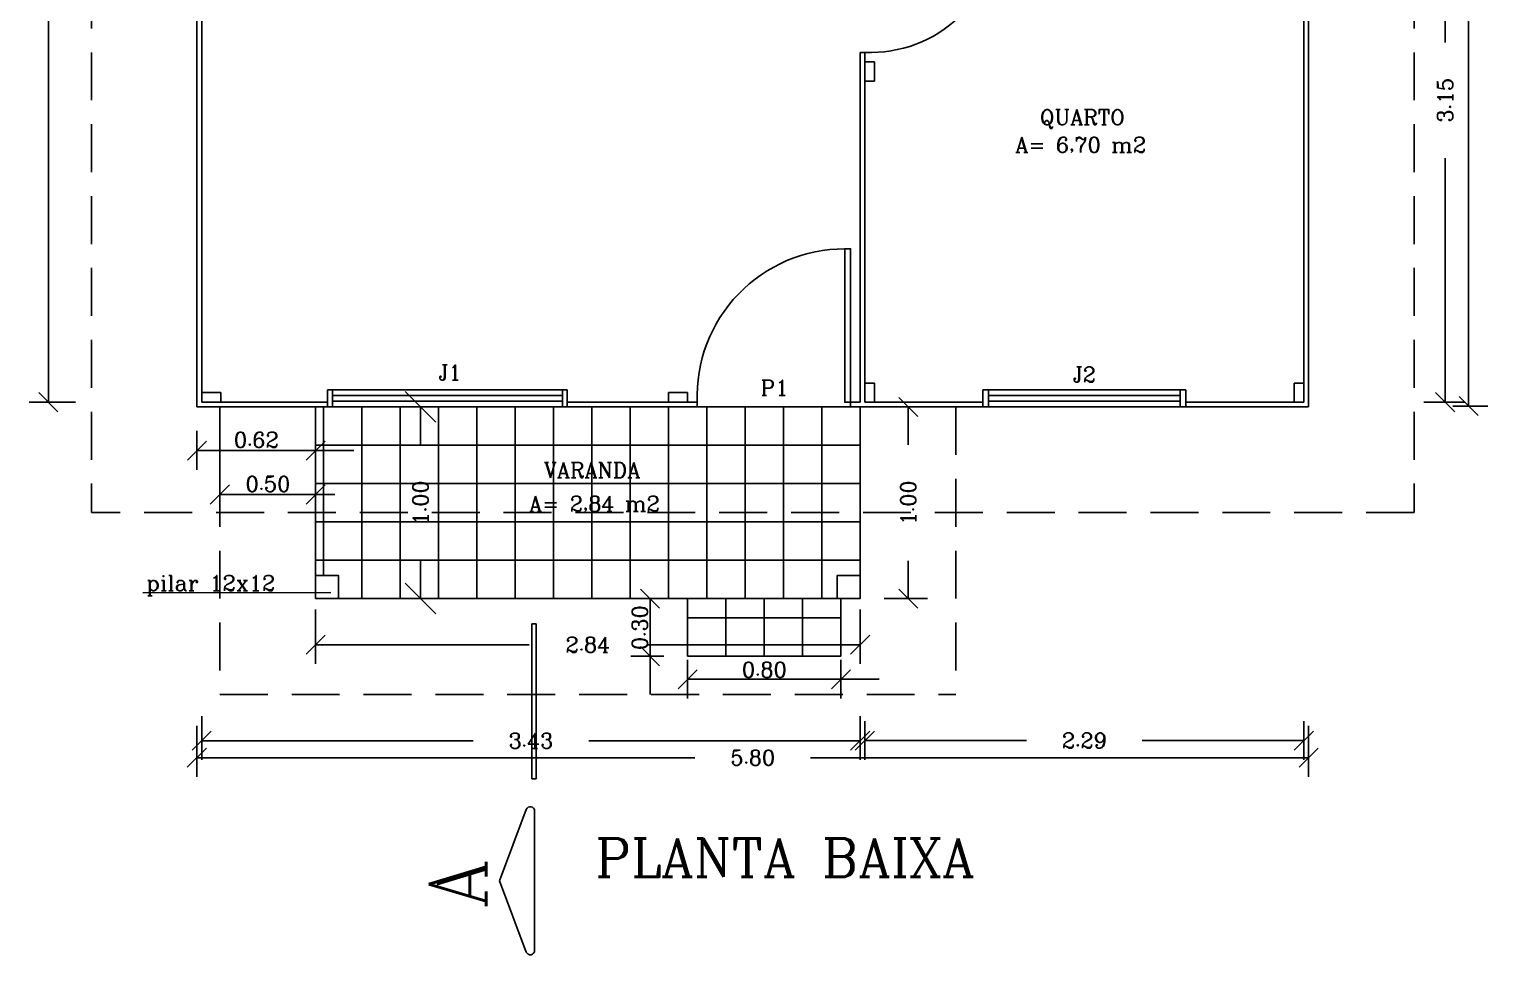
# Model space of a CAD drawing. Extents: x -83.9 to 10.5, y -11.8 to 33.6.
# Drawn here: x -35.83 to -28.22, y 10.65 to 15.48 of the extents above; entities that cross this region are included whole.
import ezdxf
from ezdxf.enums import TextEntityAlignment as Align

# ---------------------------------------------------------------- set-up
doc = ezdxf.new("R2010")
doc.units = 0
doc.linetypes.add('DASHED2', pattern=[0.375, 0.25, -0.125])
doc.layers.get('0').update_dxf_attribs({"linetype": 'CONTINUOUS'})
doc.layers.get('DEFPOINTS').update_dxf_attribs({"linetype": 'CONTINUOUS'})
for name, color, linetype in [('COTAS', 244, 'CONTINUOUS'), ('MADEIRAME', 244, 'CONTINUOUS'), ('PAREDALV', 7, 'CONTINUOUS'), ('PAREDE', 250, 'CONTINUOUS'), ('PISO', 30, 'CONTINUOUS'), ('PORTA', 1, 'CONTINUOUS'), ('PORTAS', 1, 'CONTINUOUS'), ('SETA', 3, 'CONTINUOUS'), ('TELHADO', 1, 'CONTINUOUS'), ('TEXTO', 244, 'CONTINUOUS')]:
    doc.layers.add(name, color=color, linetype=linetype)
doc.styles.add('ROMANC', font='romanc.shx', dxfattribs={"height": 0.08})
doc.dimstyles.new('ROMANC', dxfattribs={"dimscale": 2, "dimtxt": 1, "dimasz": 0.05, "dimexe": 0.05, "dimexo": 0.0625, "dimgap": 0.09, "dimtad": 0, "dimzin": 0, "dimtxsty": 'ROMANC', "dimblk1": 'OBLIQUE', "dimblk2": 'OBLIQUE', "dimsah": 1, "dimcen": 0.09, "dimse1": 1, "dimse2": 1, "dimsd1": 1, "dimsd2": 1, "dimclrd": 244, "dimclre": 244, "dimclrt": 244, "dimazin": 3, "dimtfac": 1, "dimtdec": 4, "dimtofl": 0, "dimtmove": 0, "dimatfit": 3, "dimtolj": 1, "dimtzin": 0})
doc.dimstyles.get("Standard").update_dxf_attribs({"dimscale": 2, "dimtxt": 0.18, "dimasz": 0.08, "dimexe": 0.16, "dimexo": 0.0625, "dimgap": 0.09, "dimtad": 0, "dimtih": 1, "dimtoh": 1, "dimzin": 0, "dimtxsty": 'ROMANC', "dimblk1": 'OBLIQUE', "dimblk2": 'OBLIQUE', "dimsah": 1, "dimcen": 0.09, "dimazin": 3, "dimtfac": 1, "dimtdec": 4, "dimtofl": 0, "dimtmove": 0, "dimatfit": 3, "dimtolj": 1, "dimtzin": 0})

# ---------------------------------------------------------------- blocks, each defined once
blk = doc.blocks.new('_OBLIQUE')
at = {"color": 0, "linetype": 'BYBLOCK'}
blk.add_line((-0.5, -0.5), (0.5, 0.5), dxfattribs=at)
blk = doc.blocks.new('*D27')
at = {"color": 0, "linetype": 'BYBLOCK'}
for p, q in [((-28.3295, -1.7652), (-28.5245, -1.7652)), ((-28.2045, -1.7652), (-28.2045, -1.9633)), ((-28.2045, -2.7652), (-28.2045, -2.5672)), ((-28.3295, -2.7652), (-28.5245, -2.7652))]:
    blk.add_line(p, q, dxfattribs=at)
at = {"layer": 'DEFPOINTS', "color": 0, "linetype": 'BYBLOCK'}
for p in [(-28.2045, -1.7652), (-28.2045, -2.7652), (-28.2045, -2.7652)]:
    blk.add_point(p, dxfattribs=at)
at = {"color": 0, "linetype": 'BYBLOCK', "xscale": 0.16, "yscale": 0.16, "zscale": 0.16}
for p, rotation in [((-28.2045, -1.7652), 90), ((-28.2045, -2.7652), 270)]:
    blk.add_blockref('_OBLIQUE', p, dxfattribs=dict(at, rotation=rotation))
at = {"color": 0, "linetype": 'BYBLOCK', "insert": (-28.2045, -2.2652), "char_height": 0.08, "attachment_point": 5, "rotation": 90, "style": 'ROMANC'}
blk.add_mtext('\\A1;1.00', dxfattribs=at)
blk = doc.blocks.new('*D28')
at = {"color": 244, "linetype": 'BYBLOCK'}
for p, q in [((-31.9956, 16.4271), (-31.9956, 16.1435)), ((-29.1549, 16.4271), (-29.1549, 16.1435)), ((-31.9956, 16.2435), (-30.8809, 16.2435)), ((-29.1549, 16.2435), (-30.2695, 16.2435))]:
    blk.add_line(p, q, dxfattribs=at)
at = {"layer": 'DEFPOINTS', "color": 0, "linetype": 'BYBLOCK'}
for p in [(-31.9956, 16.5521), (-29.1549, 16.5521), (-29.1549, 16.2435)]:
    blk.add_point(p, dxfattribs=at)
at = {"color": 244, "linetype": 'BYBLOCK', "xscale": 0.1, "yscale": 0.1, "zscale": 0.1, "rotation": 180}
blk.add_blockref('_OBLIQUE', (-31.9956, 16.2435), dxfattribs=at)
at = {"color": 244, "linetype": 'BYBLOCK', "xscale": 0.1, "yscale": 0.1, "zscale": 0.1}
blk.add_blockref('_OBLIQUE', (-29.1549, 16.2435), dxfattribs=at)
at = {"color": 244, "linetype": 'BYBLOCK', "insert": (-30.5752, 16.2435), "char_height": 0.08, "attachment_point": 5, "style": 'ROMANC'}
blk.add_mtext('\\A1;2.84', dxfattribs=at)
blk = doc.blocks.new('*D32')
at = {"color": 244, "linetype": 'BYBLOCK'}
for p, q in [((-29.0299, 17.5521), (-28.8035, 17.5521)), ((-28.9035, 17.5521), (-28.9035, 17.354)), ((-28.9035, 16.5521), (-28.9035, 16.7502)), ((-29.0299, 16.5521), (-28.8035, 16.5521))]:
    blk.add_line(p, q, dxfattribs=at)
at = {"layer": 'DEFPOINTS', "color": 0, "linetype": 'BYBLOCK'}
for p in [(-29.1549, 17.5521), (-29.1549, 16.5521), (-28.9035, 16.5521)]:
    blk.add_point(p, dxfattribs=at)
at = {"color": 244, "linetype": 'BYBLOCK', "xscale": 0.1, "yscale": 0.1, "zscale": 0.1}
for p, rotation in [((-28.9035, 17.5521), 90), ((-28.9035, 16.5521), 270)]:
    blk.add_blockref('_OBLIQUE', p, dxfattribs=dict(at, rotation=rotation))
at = {"color": 244, "linetype": 'BYBLOCK', "insert": (-28.9035, 17.0521), "char_height": 0.08, "attachment_point": 5, "rotation": 90, "style": 'ROMANC'}
blk.add_mtext('\\A1;1.00', dxfattribs=at)
blk = doc.blocks.new('*D47')
at = {"color": 244, "linetype": 'BYBLOCK'}
for p, q in [((-26.7149, 20.7271), (-26.5038, 20.7271)), ((-26.6038, 20.7271), (-26.6038, 19.454)), ((-26.6038, 17.5771), (-26.6038, 18.8502)), ((-26.7149, 17.5771), (-26.5038, 17.5771))]:
    blk.add_line(p, q, dxfattribs=at)
at = {"layer": 'DEFPOINTS', "color": 0, "linetype": 'BYBLOCK'}
for p in [(-26.8399, 20.7271), (-26.8399, 17.5771), (-26.6038, 17.5771)]:
    blk.add_point(p, dxfattribs=at)
at = {"color": 244, "linetype": 'BYBLOCK', "xscale": 0.1, "yscale": 0.1, "zscale": 0.1}
for p, rotation in [((-26.6038, 20.7271), 90), ((-26.6038, 17.5771), 270)]:
    blk.add_blockref('_OBLIQUE', p, dxfattribs=dict(at, rotation=rotation))
at = {"color": 244, "linetype": 'BYBLOCK', "insert": (-26.6038, 19.1521), "char_height": 0.08, "attachment_point": 5, "rotation": 90, "style": 'ROMANC'}
blk.add_mtext('\\A1;3.15', dxfattribs=at)
blk = doc.blocks.new('*D48')
at = {"color": 244, "linetype": 'BYBLOCK'}
for p, q in [((-26.6899, 24.8521), (-26.5078, 24.8521)), ((-26.6078, 24.8521), (-26.6078, 21.504)), ((-26.6078, 17.5521), (-26.6078, 20.9002)), ((-26.6899, 17.5521), (-26.5078, 17.5521))]:
    blk.add_line(p, q, dxfattribs=at)
at = {"layer": 'DEFPOINTS', "color": 0, "linetype": 'BYBLOCK'}
for p in [(-26.8149, 24.8521), (-26.6078, 24.8521), (-26.8149, 17.5521)]:
    blk.add_point(p, dxfattribs=at)
at = {"color": 244, "linetype": 'BYBLOCK', "xscale": 0.1, "yscale": 0.1, "zscale": 0.1}
for p, rotation in [((-26.6078, 24.8521), 90), ((-26.6078, 17.5521), 270)]:
    blk.add_blockref('_OBLIQUE', p, dxfattribs=dict(at, rotation=rotation))
at = {"color": 244, "linetype": 'BYBLOCK', "insert": (-26.6078, 21.2021), "char_height": 0.08, "attachment_point": 5, "rotation": 90, "style": 'ROMANC'}
blk.add_mtext('\\A1;7.30', dxfattribs=at)
blk = doc.blocks.new('*D49')
at = {"color": 244, "linetype": 'BYBLOCK'}
for p, q in [((-29.1299, 17.4521), (-29.1299, 17.2503)), ((-26.8399, 17.4521), (-26.8399, 17.2503)), ((-29.1299, 17.3503), (-28.2868, 17.3503)), ((-26.8399, 17.3503), (-27.6829, 17.3503))]:
    blk.add_line(p, q, dxfattribs=at)
at = {"layer": 'DEFPOINTS', "color": 0, "linetype": 'BYBLOCK'}
for p in [(-29.1299, 17.5771), (-26.8399, 17.5771), (-29.1299, 17.3503)]:
    blk.add_point(p, dxfattribs=at)
at = {"color": 244, "linetype": 'BYBLOCK', "xscale": 0.1, "yscale": 0.1, "zscale": 0.1, "rotation": 180}
blk.add_blockref('_OBLIQUE', (-29.1299, 17.3503), dxfattribs=at)
at = {"color": 244, "linetype": 'BYBLOCK', "xscale": 0.1, "yscale": 0.1, "zscale": 0.1}
blk.add_blockref('_OBLIQUE', (-26.8399, 17.3503), dxfattribs=at)
at = {"color": 244, "linetype": 'BYBLOCK', "insert": (-27.9849, 17.3503), "char_height": 0.08, "attachment_point": 5, "style": 'ROMANC'}
blk.add_mtext('\\A1;2.29', dxfattribs=at)
blk = doc.blocks.new('*D50')
at = {"color": 244, "linetype": 'BYBLOCK'}
for p, q in [((-32.5899, 17.4521), (-32.5899, 17.2241)), ((-29.1549, 17.4521), (-29.1549, 17.2241)), ((-32.5899, 17.3241), (-31.1743, 17.3241)), ((-29.1549, 17.3241), (-30.5704, 17.3241))]:
    blk.add_line(p, q, dxfattribs=at)
at = {"layer": 'DEFPOINTS', "color": 0, "linetype": 'BYBLOCK'}
for p in [(-32.5899, 17.5771), (-29.1549, 17.5771), (-32.5899, 17.3241)]:
    blk.add_point(p, dxfattribs=at)
at = {"color": 244, "linetype": 'BYBLOCK', "xscale": 0.1, "yscale": 0.1, "zscale": 0.1, "rotation": 180}
blk.add_blockref('_OBLIQUE', (-32.5899, 17.3241), dxfattribs=at)
at = {"color": 244, "linetype": 'BYBLOCK', "xscale": 0.1, "yscale": 0.1, "zscale": 0.1}
blk.add_blockref('_OBLIQUE', (-29.1549, 17.3241), dxfattribs=at)
at = {"color": 244, "linetype": 'BYBLOCK', "insert": (-30.8724, 17.3241), "char_height": 0.08, "attachment_point": 5, "style": 'ROMANC'}
blk.add_mtext('\\A1;3.43', dxfattribs=at)
blk = doc.blocks.new('*D51')
at = {"color": 244, "linetype": 'BYBLOCK'}
for p, q in [((-32.6149, 17.4271), (-32.6149, 17.1611)), ((-26.8149, 17.4271), (-26.8149, 17.1611)), ((-32.6149, 17.2611), (-30.0168, 17.2611)), ((-26.8149, 17.2611), (-29.4129, 17.2611))]:
    blk.add_line(p, q, dxfattribs=at)
at = {"layer": 'DEFPOINTS', "color": 0, "linetype": 'BYBLOCK'}
for p in [(-32.6149, 17.5521), (-26.8149, 17.5521), (-26.8149, 17.2611)]:
    blk.add_point(p, dxfattribs=at)
at = {"color": 244, "linetype": 'BYBLOCK', "xscale": 0.1, "yscale": 0.1, "zscale": 0.1, "rotation": 180}
blk.add_blockref('_OBLIQUE', (-32.6149, 17.2611), dxfattribs=at)
at = {"color": 244, "linetype": 'BYBLOCK', "xscale": 0.1, "yscale": 0.1, "zscale": 0.1}
blk.add_blockref('_OBLIQUE', (-26.8149, 17.2611), dxfattribs=at)
at = {"color": 244, "linetype": 'BYBLOCK', "insert": (-29.7149, 17.2611), "char_height": 0.08, "attachment_point": 5, "style": 'ROMANC'}
blk.add_mtext('\\A1;5.80', dxfattribs=at)
blk = doc.blocks.new('*D52')
at = {"color": 244, "linetype": 'BYBLOCK'}
for p, q in [((-32.7149, 23.3921), (-32.957, 23.3921)), ((-32.857, 23.3921), (-32.857, 20.777)), ((-32.857, 17.5771), (-32.857, 20.1922)), ((-32.7149, 17.5771), (-32.957, 17.5771))]:
    blk.add_line(p, q, dxfattribs=at)
at = {"layer": 'DEFPOINTS', "color": 0, "linetype": 'BYBLOCK'}
for p in [(-32.857, 23.3921), (-32.5899, 23.3921), (-32.5899, 17.5771)]:
    blk.add_point(p, dxfattribs=at)
at = {"color": 244, "linetype": 'BYBLOCK', "xscale": 0.1, "yscale": 0.1, "zscale": 0.1}
for p, rotation in [((-32.857, 23.3921), 90), ((-32.857, 17.5771), 270)]:
    blk.add_blockref('_OBLIQUE', p, dxfattribs=dict(at, rotation=rotation))
at = {"color": 244, "linetype": 'BYBLOCK', "insert": (-32.857, 20.4846), "char_height": 0.08, "attachment_point": 5, "rotation": 90, "style": 'ROMANC'}
blk.add_mtext('\\A1;5.81', dxfattribs=at)

msp = doc.modelspace()

# ---------------------------------------------------------------- linework, layer by layer
at = {"color": 244, "linetype": 'BYBLOCK'}
for p, q in [((-34.9584, 13.3857), (-34.9584, 13.1827)), ((-34.8391, 13.3857), (-34.8391, 12.9542)), ((-34.3391, 13.3857), (-34.3391, 12.9542)), ((-34.3391, 13.3857), (-34.3391, 13.1827)), ((-34.9584, 13.2827), (-34.9584, 13.2827)), ((-34.3391, 13.2827), (-34.1391, 13.2827)), ((-34.8391, 13.0542), (-34.3391, 13.0542)), ((-34.3391, 13.0542), (-34.2391, 13.0542)), ((-32.5234, 12.5107), (-32.6944, 12.5107)), ((-32.5944, 12.5107), (-32.5944, 12.5107)), ((-32.5234, 12.2107), (-32.6944, 12.2107)), ((-32.5944, 12.2107), (-32.5944, 12.0107)), ((-32.3984, 12.1915), (-32.3984, 11.99)), ((-31.5984, 12.1915), (-31.5984, 11.99)), ((-32.3984, 12.09), (-32.3984, 12.09)), ((-31.5984, 12.09), (-31.3984, 12.09))]:
    msp.add_line(p, q, dxfattribs=at)
at = {"layer": 'DEFPOINTS', "color": 250, "linetype": 'BYBLOCK'}
for p in [(-34.9584, 13.5107), (-34.8391, 13.5107)]:
    msp.add_point(p, dxfattribs=at)
at = {"layer": 'DEFPOINTS', "color": 0, "linetype": 'BYBLOCK'}
for p in [(-34.3391, 13.5107), (-34.3391, 13.5107), (-34.3391, 13.2827), (-34.3391, 13.0542), (-32.3984, 12.5107), (-32.3984, 12.3165), (-31.5984, 12.3165), (-32.5944, 12.2107), (-32.3984, 12.2107), (-31.5984, 12.09)]:
    msp.add_point(p, dxfattribs=at)
at = {"layer": 'MADEIRAME', "color": 30, "linetype": 'DASHED2'}
msp.add_line((-35.5084, 21.3607), (-35.5084, 12.9607), dxfattribs=at)
at = {"layer": 'PAREDALV', "color": 30, "linetype": 'DASHED2'}
msp.add_line((-28.6084, 21.3607), (-28.6084, 12.9607), dxfattribs=at)
at = {"layer": 'PAREDALV', "color": 250}
for p, q in [((-29.1584, 17.3607), (-29.1584, 13.5107)), ((-29.1834, 16.6857), (-29.1834, 13.5357))]:
    msp.add_line(p, q, dxfattribs=at)
at = {"layer": 'PAREDE', "color": 250}
for p, q in [((-34.9584, 16.0337), (-34.9584, 13.5107)), ((-34.9334, 16.0337), (-34.9334, 13.5357)), ((-31.4734, 15.3607), (-31.4984, 15.3607)), ((-31.4984, 15.3607), (-31.4984, 13.5357)), ((-31.4734, 15.3607), (-31.4734, 13.5357)), ((-31.4234, 15.3107), (-31.4734, 15.3107)), ((-31.4234, 15.3107), (-31.4234, 15.2107)), ((-31.4234, 15.2107), (-31.4734, 15.2107)), ((-31.4234, 13.6357), (-31.4734, 13.6357)), ((-31.4234, 13.5357), (-31.4234, 13.6357)), ((-29.1834, 13.6357), (-29.2334, 13.6357)), ((-29.2334, 13.6357), (-29.2334, 13.5357)), ((-34.8334, 13.5857), (-34.9334, 13.5857)), ((-34.8334, 13.5857), (-34.8334, 13.5357)), ((-34.2516, 13.6007), (-34.2766, 13.6007)), ((-33.0266, 13.6007), (-33.0516, 13.6007)), ((-32.3984, 13.5857), (-32.4984, 13.5857)), ((-32.4984, 13.5857), (-32.4984, 13.5357)), ((-32.4984, 13.5857), (-32.4984, 13.5357)), ((-32.3984, 13.5857), (-32.3984, 13.5357)), ((-34.2516, 13.5107), (-34.9584, 13.5107)), ((-34.2766, 13.5357), (-34.9334, 13.5357)), ((-32.3484, 13.5107), (-33.0516, 13.5107)), ((-32.3484, 13.5357), (-33.0266, 13.5357)), ((-32.3484, 13.5357), (-32.3484, 13.5107)), ((-31.4984, 13.5357), (-31.5484, 13.5357)), ((-31.5484, 13.5357), (-31.5484, 13.5107)), ((-30.8284, 13.5107), (-31.5484, 13.5107)), ((-30.8584, 13.5357), (-31.4734, 13.5357)), ((-29.1584, 13.5107), (-29.8284, 13.5107)), ((-29.1834, 13.5357), (-29.7984, 13.5357)), ((-29.1834, 13.5357), (-29.2334, 13.5357))]:
    msp.add_line(p, q, dxfattribs=at)
at = {"layer": 'PAREDE', "color": 244}
for p, q in [((-29.8284, 13.6007), (-30.8284, 13.6007)), ((-29.8284, 13.5107), (-30.8284, 13.5107))]:
    msp.add_line(p, q, dxfattribs=at)
at = {"layer": 'PAREDE', "color": 5}
for p, q in [((-29.8284, 13.5707), (-30.8284, 13.5707)), ((-29.8284, 13.5407), (-30.8284, 13.5407))]:
    msp.add_line(p, q, dxfattribs=at)
at = {"layer": 'PAREDE', "color": 30, "linetype": 'DASHED2'}
msp.add_line((-28.6084, 12.9607), (-35.5084, 12.9607), dxfattribs=at)
at = {"layer": 'PAREDE', "color": 244, "linetype": 'CONTINUOUS'}
msp.add_line((-35.2405, 12.5403), (-34.2595, 12.5425), dxfattribs=at)
at = {"layer": 'PAREDE', "color": 244}
for points in [[(-34.3391, 12.5107), (-34.3391, 12.6307), (-34.2191, 12.6307), (-34.2191, 12.5107)], [(-31.6184, 12.5107), (-31.6184, 12.6307), (-31.4984, 12.6307), (-31.4984, 12.5107)]]:
    msp.add_lwpolyline(points, close=True, dxfattribs=at)
at = {"layer": 'PISO', "color": 30}
for p, q in [((-34.3391, 13.5107), (-34.3391, 12.5107)), ((-34.2984, 13.5107), (-34.2984, 12.6307)), ((-34.0984, 13.5107), (-34.0984, 12.5107)), ((-33.8984, 13.5107), (-33.8984, 12.5107)), ((-33.6984, 13.5107), (-33.6984, 12.5107)), ((-33.4984, 13.5107), (-33.4984, 12.5107)), ((-33.2984, 13.5107), (-33.2984, 12.5107)), ((-33.0984, 13.5107), (-33.0984, 12.5107)), ((-32.8984, 13.5107), (-32.8984, 12.5107)), ((-32.6984, 13.5107), (-32.6984, 12.5107)), ((-32.4984, 13.5107), (-32.4984, 12.5107)), ((-32.2984, 13.5107), (-32.2984, 12.5107)), ((-32.0984, 13.5107), (-32.0984, 12.5107)), ((-31.8984, 13.5107), (-31.8984, 12.5107)), ((-31.6984, 13.5107), (-31.6984, 12.5107)), ((-31.4984, 13.5107), (-31.4984, 12.5107)), ((-32.3984, 12.5107), (-32.3984, 12.2107)), ((-32.1984, 12.5107), (-32.1984, 12.2107)), ((-31.9984, 12.5107), (-31.9984, 12.2107)), ((-31.7984, 12.5107), (-31.7984, 12.2107)), ((-31.5984, 12.5107), (-31.5984, 12.2107))]:
    msp.add_line(p, q, dxfattribs=at)
at = {"layer": 'PISO', "color": 244}
for p, q in [((-32.3484, 13.5107), (-31.5484, 13.5107)), ((-34.9584, 13.2827), (-34.3391, 13.2827)), ((-32.5944, 12.5107), (-32.5944, 12.2107)), ((-32.3984, 12.09), (-31.5984, 12.09))]:
    msp.add_line(p, q, dxfattribs=at)
at = {"layer": 'PORTA', "color": 250}
for p, q in [((-34.2766, 13.6007), (-34.2766, 13.5107)), ((-34.2516, 13.6007), (-34.2516, 13.5107)), ((-33.0516, 13.6007), (-33.0516, 13.5107)), ((-33.0266, 13.6007), (-33.0266, 13.5107)), ((-30.8584, 13.5107), (-30.8584, 13.6007)), ((-30.8284, 13.6007), (-30.8584, 13.6007)), ((-30.8284, 13.5107), (-30.8284, 13.6007)), ((-29.8284, 13.5107), (-29.8284, 13.6007)), ((-29.8284, 13.6007), (-29.7984, 13.6007)), ((-29.7984, 13.5107), (-29.7984, 13.6007))]:
    msp.add_line(p, q, dxfattribs=at)
at = {"layer": 'PORTA', "color": 244}
for p, q in [((-34.2516, 13.6007), (-33.0516, 13.6007)), ((-34.2516, 13.5107), (-33.0516, 13.5107))]:
    msp.add_line(p, q, dxfattribs=at)
at = {"layer": 'PORTA', "color": 5}
for p, q in [((-34.2516, 13.5707), (-33.0516, 13.5707)), ((-34.2516, 13.5407), (-33.0516, 13.5407))]:
    msp.add_line(p, q, dxfattribs=at)
at = {"layer": 'PORTAS', "color": 30}
for p, q in [((-34.3391, 13.3107), (-31.4984, 13.3107)), ((-34.3391, 13.1107), (-31.4984, 13.1107)), ((-34.3391, 12.9107), (-31.4984, 12.9107)), ((-34.3391, 12.7107), (-31.4984, 12.7107)), ((-34.3391, 12.5107), (-31.4984, 12.5107)), ((-32.3984, 12.4107), (-31.5984, 12.4107)), ((-32.3984, 12.2107), (-31.5984, 12.2107))]:
    msp.add_line(p, q, dxfattribs=at)
at = {"layer": 'PORTAS', "color": 1}
msp.add_lwpolyline([(-31.5484, 13.5357), (-31.5484, 14.3357), (-31.5784, 14.3357), (-31.5784, 13.5357)], close=True, dxfattribs=at)
at = {"layer": 'PORTAS', "color": 30}
for centre, radius, start, end in [((-31.444, 16.0307), 0.6706, 267.4911, 0), ((-31.5784, 13.5651), 0.7706, 90, 182.18938)]:
    msp.add_arc(centre, radius, start, end, dxfattribs=at)
at = {"layer": 'SETA', "color": 3, "linetype": 'CONTINUOUS'}
for p, q in [((-33.2119, 11.5712), (-33.2119, 12.3793)), ((-33.1894, 12.3793), (-33.2119, 12.3793)), ((-33.1894, 11.5712), (-33.1894, 12.3793)), ((-33.3798, 11.039), (-33.2401, 11.4109)), ((-33.1965, 10.6751), (-33.1965, 11.4029)), ((-33.3798, 11.039), (-33.2401, 10.6672))]:
    msp.add_line(p, q, dxfattribs=at)
at = {"layer": 'SETA', "color": 3}
msp.add_line((-33.1894, 11.5712), (-33.2119, 11.5712), dxfattribs=at)
at = {"layer": 'SETA', "color": 3, "linetype": 'CONTINUOUS'}
for centre, start, end in [((-33.219, 11.4029), 0, 159.39862), ((-33.219, 10.6751), 200.60138, 0)]:
    msp.add_arc(centre, 0.0225, start, end, dxfattribs=at)
at = {"layer": 'TELHADO', "color": 30, "linetype": 'DASHED2'}
for p, q in [((-34.8391, 13.5107), (-34.8391, 12.0107)), ((-30.9984, 13.5107), (-30.9984, 12.0107)), ((-34.8391, 12.0107), (-30.9984, 12.0107))]:
    msp.add_line(p, q, dxfattribs=at)

# ---------------------------------------------------------------- block references
at = {"color": 244, "linetype": 'BYBLOCK', "xscale": 0.1, "yscale": 0.1, "zscale": 0.1}
for p in [(-34.9584, 13.2827), (-34.3391, 13.0542), (-32.3984, 12.09)]:
    msp.add_blockref('_OBLIQUE', p, dxfattribs=at)
for p, rotation in [((-34.3391, 13.2827), 180), ((-34.8391, 13.0542), 180), ((-32.5944, 12.5107), 270), ((-32.5944, 12.2107), 90), ((-31.5984, 12.09), 180)]:
    msp.add_blockref('_OBLIQUE', p, dxfattribs=dict(at, rotation=rotation))

# ---------------------------------------------------------------- texts
at = {"color": 244, "linetype": 'BYBLOCK', "char_height": 0.08, "attachment_point": 5, "style": 'ROMANC'}
for s, insert in [('\\A1;0.62', (-34.6487, 13.3387)), ('\\A1;0.50', (-34.588, 13.1088)), ('\\A1;0.80', (-31.9984, 12.1398))]:
    msp.add_mtext(s, dxfattribs=dict(at, insert=insert))
at = {"color": 244, "linetype": 'BYBLOCK', "insert": (-32.6478, 12.3594), "char_height": 0.08, "attachment_point": 5, "rotation": 90, "style": 'ROMANC'}
msp.add_mtext('\\A1;0.30', dxfattribs=at)
at = {"layer": 'SETA', "color": 3, "linetype": 'CONTINUOUS', "style": 'ROMANC'}
msp.add_text('A', height=0.3, rotation=90, dxfattribs=at).set_placement((-33.4491, 10.8932))
at = {"layer": 'TEXTO', "linetype": 'CONTINUOUS', "style": 'ROMANC'}
for s, height, p in [('QUARTO', 0.08, (-30.3392, 15.0122)), ('A= 6,70 m2', 0.08, (-30.3479, 14.8779)), ('VARANDA', 0.08, (-32.897, 13.1815)), ('A= 2,84 m2', 0.08, (-32.8846, 13.0051)), ('pilar 12x12', 0.08, (-34.8863, 12.5788)), ('PLANTA BAIXA', 0.2, (-31.8906, 11.16))]:
    msp.add_text(s, height=height, dxfattribs=at).set_placement(p, align=Align.MIDDLE)
at = {"layer": 'TEXTO', "style": 'ROMANC'}
for s, p in [('J1', (-33.638, 13.6897)), ('J2', (-30.3284, 13.6793)), ('P1', (-31.9452, 13.6111))]:
    msp.add_text(s, height=0.08, dxfattribs=at).set_placement(p, align=Align.MIDDLE)

# ---------------------------------------------------------------- dimensions: what is measured, and where the dimension line sits
at = {"layer": 'COTAS', "color": 244}
for base, p1, p2, dimstyle, override, picture, middle, set_off in [((-28.3237, 20.8157), (-28.5307, 13.5157), (-28.5307, 20.8157), 'ROMANC', {"dimse1": 0, "dimse2": 0, "dimsd1": 0, "dimsd2": 0}, '*D48', (-28.3237, 17.1657), (-1.7159, -4.0364)), ((-35.733725977, 19.3506631696), (-35.4665652975, 13.5356631696), (-35.4665652975, 19.3506631696), 'ROMANC', {"dimse1": 0, "dimse2": 0, "dimsd1": 0, "dimsd2": 0}, '*D52', (-35.733725977, 16.4431631696), (-2.8767149708, -4.0414241609)), ((-28.4457, 13.5357), (-28.6818, 16.6857), (-28.6818, 13.5357), 'ROMANC', {"dimse1": 0, "dimse2": 0, "dimsd1": 0, "dimsd2": 0}, '*D47', (-28.4457, 15.1107), (-1.842, -4.0414)), ((-33.7916, 12.5107), (-33.7916, 13.5107), (-33.7916, 12.5107), 'STANDARD', {"dimtih": 0, "dimtoh": 0}, '*D27', (-33.7916, 13.0107), (-5.5872, 15.2759))]:
    dim = msp.add_linear_dim(base=base, p1=p1, p2=p2, angle=90, dimstyle=dimstyle, override=override, dxfattribs=at)
    dim.commit()
    dim.dimension.update_dxf_attribs({"geometry": picture, "text_midpoint": middle, "insert": set_off})
for base, p1, p2, picture, middle, set_off in [((-29.1587, 11.6808), (-34.9587, 11.9718), (-29.1587, 11.9718), '*D51', (-32.0587, 11.6808), (-2.3438, -5.5803)), ((-34.9336579763, 11.769550931), (-31.4986579763, 12.0225180731), (-34.9336579763, 12.0225180731), '*D50', (-33.2161579763, 11.769550931), (-2.3438076495, -5.5545692574)), ((-31.4737, 11.77), (-29.1837, 11.9968), (-31.4737, 11.9968), '*D49', (-30.3287, 11.77), (-2.3438, -5.5803))]:
    dim = msp.add_linear_dim(base=base, p1=p1, p2=p2, dimstyle='ROMANC', override={"dimse1": 0, "dimse2": 0, "dimsd1": 0, "dimsd2": 0}, dxfattribs=at)
    dim.commit()
    dim.dimension.update_dxf_attribs({"geometry": picture, "text_midpoint": middle, "insert": set_off})
at = {"layer": 'PISO', "color": 244}
dim = msp.add_linear_dim(base=(-31.2471, 12.5107), p1=(-31.4984, 13.5107), p2=(-31.4984, 12.5107), angle=90, dimstyle='ROMANC', override={"dimse1": 0, "dimse2": 0, "dimsd1": 0, "dimsd2": 0}, dxfattribs=at)
dim.commit()
dim.dimension.update_dxf_attribs({"geometry": '*D32', "text_midpoint": (-31.2471, 13.0107), "insert": (-2.3435, -4.0414)})
at = {"layer": 'PISO', "color": 30}
dim = msp.add_linear_dim(base=(-31.4984, 12.2705), p1=(-34.3391, 12.5791), p2=(-31.4984, 12.5791), dimstyle='ROMANC', override={"dimse1": 0, "dimse2": 0, "dimsd1": 0, "dimsd2": 0}, dxfattribs=at)
dim.commit()
dim.dimension.update_dxf_attribs({"geometry": '*D28', "text_midpoint": (-32.9187, 12.2705), "insert": (-2.3435, -3.9729)})

doc.saveas('drawing.dxf')
